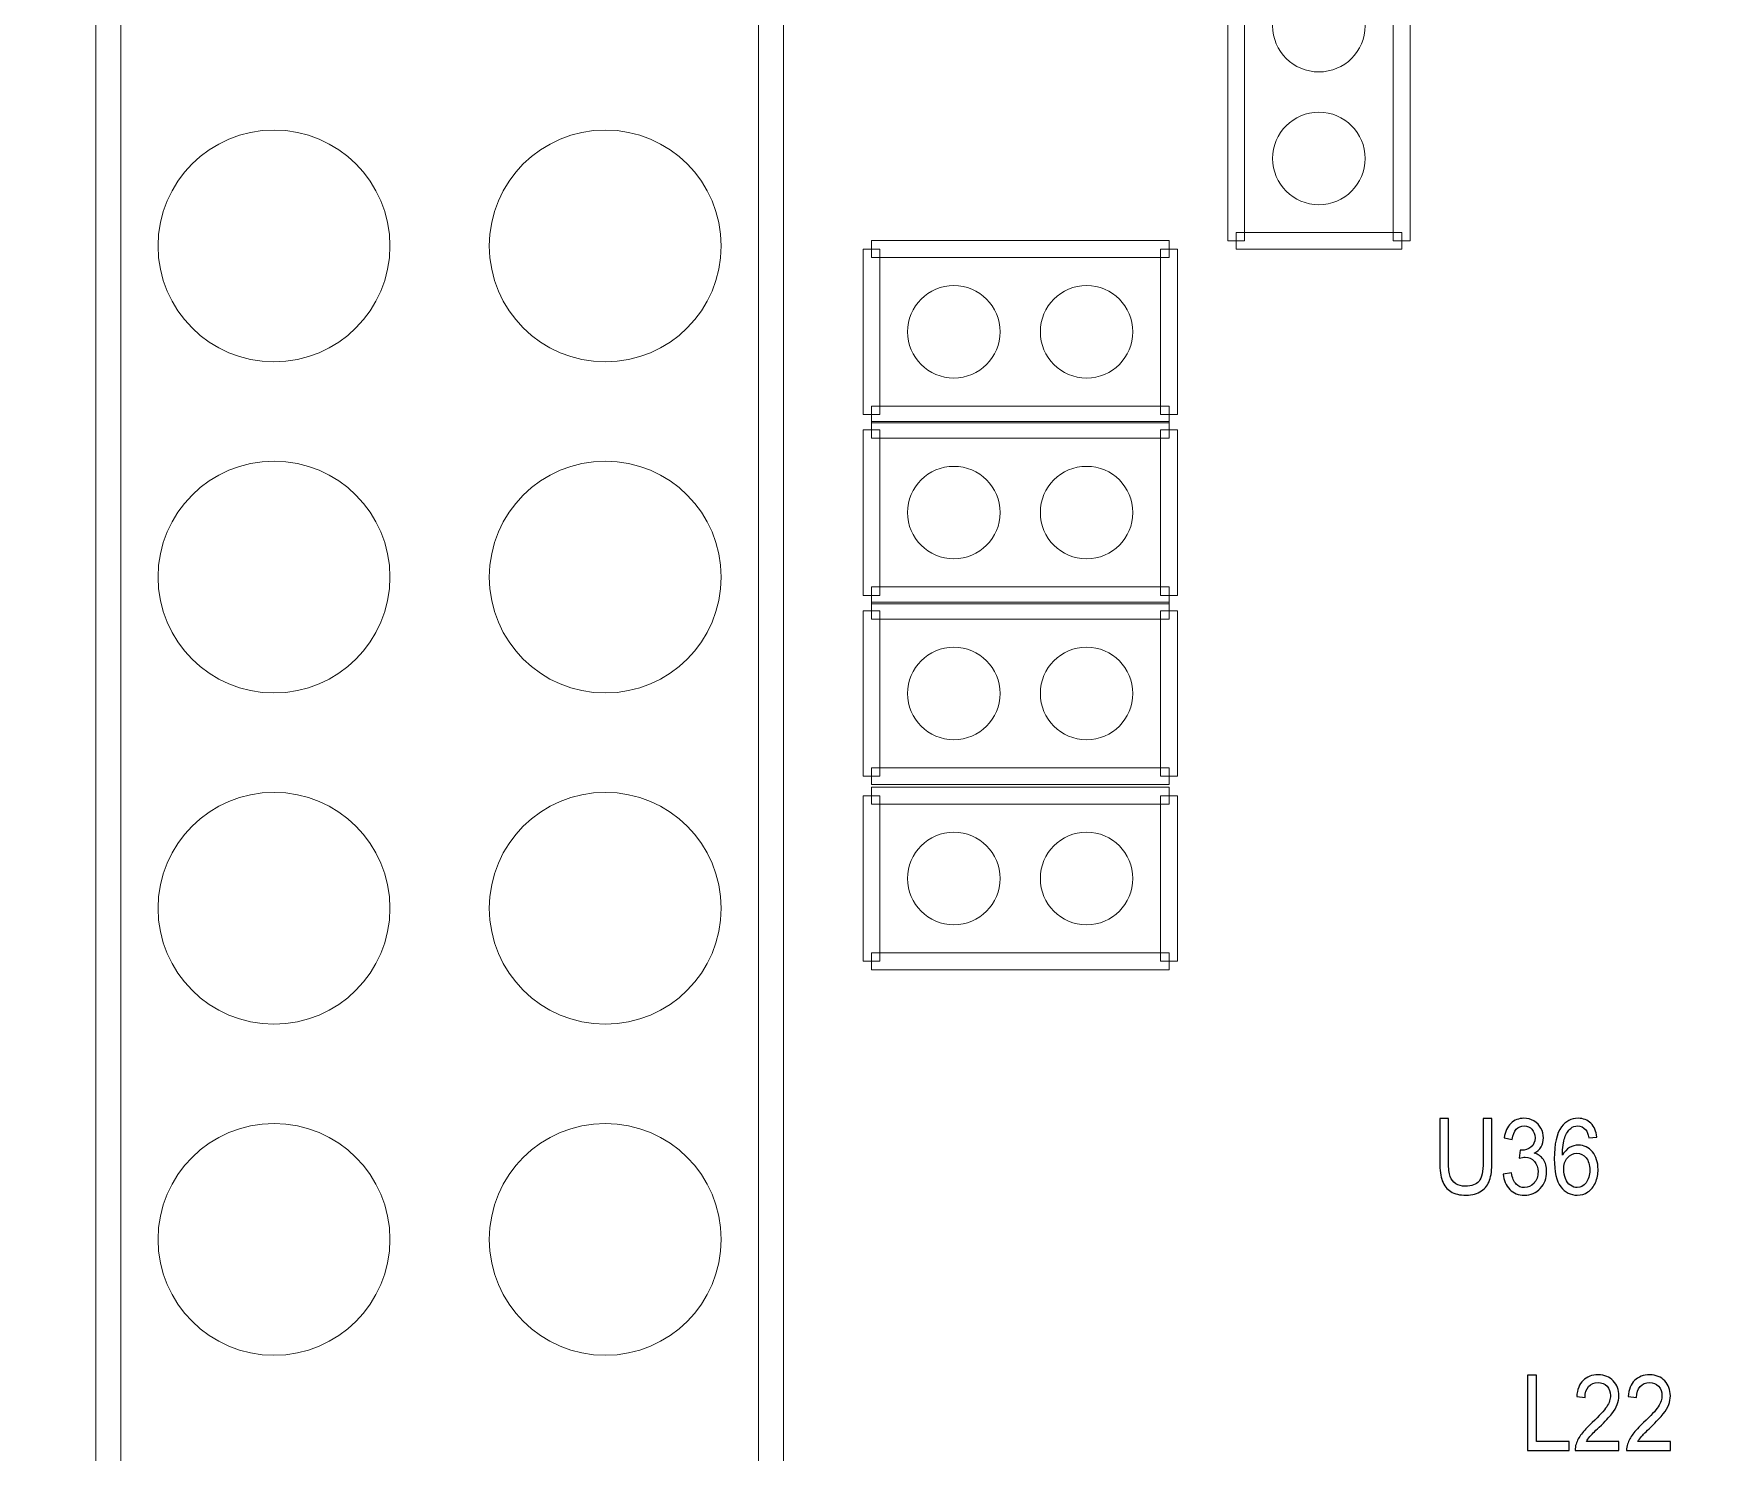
# Model space of a CAD drawing. Header units: millimetres. Extents: x -62 to 58, y -47 to 48.
# Drawn here: x -30.01 to -19.9, y -13.14 to -4.57 of the extents above; entities that cross this region are included whole.
import ezdxf

# ---------------------------------------------------------------- set-up
doc = ezdxf.new("R2010")
doc.units = ezdxf.units.MM
doc.header["$MEASUREMENT"] = 0
for name, color, linetype in [('BG_OUTLINE', 7, 'Continuous'), ('PG_SILKSCREEN_TOP', 7, 'Continuous'), ('PIN_SOLDERMASK_TOP', 7, 'Continuous'), ('RD_SILKSCREEN_TOP', 7, 'Continuous')]:
    doc.layers.add(name, color=color, linetype=linetype)

msp = doc.modelspace()

# ---------------------------------------------------------------- linework, layer by layer
at = {"layer": 'BG_OUTLINE', "lineweight": 9}
msp.add_open_spline([(-39.9999, -35.8165), (-39.9999, -35.8165), (-39.9999, 34.1833), (-39.9999, 34.1833), (-39.9999, 34.1833), (-39.9999, 34.1833), (39.9999, 34.1833), (39.9999, 34.1833), (39.9999, 34.1833), (39.9999, 34.1833), (39.9999, -35.8165), (39.9999, -35.8165), (39.9999, -35.8165), (39.9999, -35.8165), (-39.9999, -35.8165), (-39.9999, -35.8165)], degree=3, knots=[0, 0, 0, 0, 0.25, 0.25, 0.25, 0.25, 0.5, 0.5, 0.5, 0.5, 0.75, 0.75, 0.75, 0.75, 1, 1, 1, 1], dxfattribs=at)
at = {"layer": 'PG_SILKSCREEN_TOP', "lineweight": 9}
for points in [[(-29.634, 25.143), (-29.634, 25.143), (-29.4839, 25.143), (-29.4839, 25.143), (-29.4839, 25.143), (-29.4839, 25.143), (-29.4839, -18.857), (-29.4839, -18.857), (-29.4839, -18.857), (-29.4839, -18.857), (-29.634, -18.857), (-29.634, -18.857), (-29.634, -18.857), (-29.634, -18.857), (-29.634, 25.143), (-29.634, 25.143)], [(-25.4839, -18.857), (-25.4839, -18.857), (-25.634, -18.857), (-25.634, -18.857), (-25.634, -18.857), (-25.634, -18.857), (-25.634, 25.143), (-25.634, 25.143), (-25.634, 25.143), (-25.634, 25.143), (-25.4839, 25.143), (-25.4839, 25.143), (-25.4839, 25.143), (-25.4839, 25.143), (-25.4839, -18.857), (-25.4839, -18.857)], [(-22.6994, -5.8259), (-22.6994, -5.8259), (-22.801, -5.8259), (-22.801, -5.8259), (-22.801, -5.8259), (-22.801, -5.8259), (-22.801, -4.0292), (-22.801, -4.0292), (-22.801, -4.0292), (-22.801, -4.0292), (-22.6994, -4.0292), (-22.6994, -4.0292), (-22.6994, -4.0292), (-22.6994, -4.0292), (-22.6994, -5.8259), (-22.6994, -5.8259)], [(-21.8013, -4.0292), (-21.8013, -4.0292), (-21.6997, -4.0292), (-21.6997, -4.0292), (-21.6997, -4.0292), (-21.6997, -4.0292), (-21.6997, -5.8259), (-21.6997, -5.8259), (-21.6997, -5.8259), (-21.6997, -5.8259), (-21.8013, -5.8259), (-21.8013, -5.8259), (-21.8013, -5.8259), (-21.8013, -5.8259), (-21.8013, -4.0292), (-21.8013, -4.0292)], [(-24.9521, -5.9263), (-24.9521, -5.9263), (-24.9521, -5.8247), (-24.9521, -5.8247), (-24.9521, -5.8247), (-24.9521, -5.8247), (-23.1554, -5.8247), (-23.1554, -5.8247), (-23.1554, -5.8247), (-23.1554, -5.8247), (-23.1554, -5.9263), (-23.1554, -5.9263), (-23.1554, -5.9263), (-23.1554, -5.9263), (-24.9521, -5.9263), (-24.9521, -5.9263)], [(-21.7505, -5.7751), (-21.7505, -5.7751), (-21.7505, -5.8767), (-21.7505, -5.8767), (-21.7505, -5.8767), (-21.7505, -5.8767), (-22.7502, -5.8767), (-22.7502, -5.8767), (-22.7502, -5.8767), (-22.7502, -5.8767), (-22.7502, -5.7751), (-22.7502, -5.7751), (-22.7502, -5.7751), (-22.7502, -5.7751), (-21.7505, -5.7751), (-21.7505, -5.7751)], [(-24.9013, -6.8752), (-24.9013, -6.8752), (-25.0029, -6.8752), (-25.0029, -6.8752), (-25.0029, -6.8752), (-25.0029, -6.8752), (-25.0029, -5.8755), (-25.0029, -5.8755), (-25.0029, -5.8755), (-25.0029, -5.8755), (-24.9013, -5.8755), (-24.9013, -5.8755), (-24.9013, -5.8755), (-24.9013, -5.8755), (-24.9013, -6.8752), (-24.9013, -6.8752)], [(-23.2062, -5.8755), (-23.2062, -5.8755), (-23.1046, -5.8755), (-23.1046, -5.8755), (-23.1046, -5.8755), (-23.1046, -5.8755), (-23.1046, -6.8752), (-23.1046, -6.8752), (-23.1046, -6.8752), (-23.1046, -6.8752), (-23.2062, -6.8752), (-23.2062, -6.8752), (-23.2062, -6.8752), (-23.2062, -6.8752), (-23.2062, -5.8755), (-23.2062, -5.8755)], [(-23.1554, -6.8244), (-23.1554, -6.8244), (-23.1554, -6.926), (-23.1554, -6.926), (-23.1554, -6.926), (-23.1554, -6.926), (-24.9521, -6.926), (-24.9521, -6.926), (-24.9521, -6.926), (-24.9521, -6.926), (-24.9521, -6.8244), (-24.9521, -6.8244), (-24.9521, -6.8244), (-24.9521, -6.8244), (-23.1554, -6.8244), (-23.1554, -6.8244)], [(-24.9013, -7.9674), (-24.9013, -7.9674), (-25.0029, -7.9674), (-25.0029, -7.9674), (-25.0029, -7.9674), (-25.0029, -7.9674), (-25.0029, -6.9677), (-25.0029, -6.9677), (-25.0029, -6.9677), (-25.0029, -6.9677), (-24.9013, -6.9677), (-24.9013, -6.9677), (-24.9013, -6.9677), (-24.9013, -6.9677), (-24.9013, -7.9674), (-24.9013, -7.9674)], [(-24.9521, -7.0185), (-24.9521, -7.0185), (-24.9521, -6.9169), (-24.9521, -6.9169), (-24.9521, -6.9169), (-24.9521, -6.9169), (-23.1554, -6.9169), (-23.1554, -6.9169), (-23.1554, -6.9169), (-23.1554, -6.9169), (-23.1554, -7.0185), (-23.1554, -7.0185), (-23.1554, -7.0185), (-23.1554, -7.0185), (-24.9521, -7.0185), (-24.9521, -7.0185)], [(-23.2062, -6.9677), (-23.2062, -6.9677), (-23.1046, -6.9677), (-23.1046, -6.9677), (-23.1046, -6.9677), (-23.1046, -6.9677), (-23.1046, -7.9674), (-23.1046, -7.9674), (-23.1046, -7.9674), (-23.1046, -7.9674), (-23.2062, -7.9674), (-23.2062, -7.9674), (-23.2062, -7.9674), (-23.2062, -7.9674), (-23.2062, -6.9677), (-23.2062, -6.9677)], [(-23.1554, -7.9166), (-23.1554, -7.9166), (-23.1554, -8.0182), (-23.1554, -8.0182), (-23.1554, -8.0182), (-23.1554, -8.0182), (-24.9521, -8.0182), (-24.9521, -8.0182), (-24.9521, -8.0182), (-24.9521, -8.0182), (-24.9521, -7.9166), (-24.9521, -7.9166), (-24.9521, -7.9166), (-24.9521, -7.9166), (-23.1554, -7.9166), (-23.1554, -7.9166)], [(-24.9013, -9.0596), (-24.9013, -9.0596), (-25.0029, -9.0596), (-25.0029, -9.0596), (-25.0029, -9.0596), (-25.0029, -9.0596), (-25.0029, -8.0599), (-25.0029, -8.0599), (-25.0029, -8.0599), (-25.0029, -8.0599), (-24.9013, -8.0599), (-24.9013, -8.0599), (-24.9013, -8.0599), (-24.9013, -8.0599), (-24.9013, -9.0596), (-24.9013, -9.0596)], [(-24.9521, -8.1107), (-24.9521, -8.1107), (-24.9521, -8.0091), (-24.9521, -8.0091), (-24.9521, -8.0091), (-24.9521, -8.0091), (-23.1554, -8.0091), (-23.1554, -8.0091), (-23.1554, -8.0091), (-23.1554, -8.0091), (-23.1554, -8.1107), (-23.1554, -8.1107), (-23.1554, -8.1107), (-23.1554, -8.1107), (-24.9521, -8.1107), (-24.9521, -8.1107)], [(-23.2062, -8.0599), (-23.2062, -8.0599), (-23.1046, -8.0599), (-23.1046, -8.0599), (-23.1046, -8.0599), (-23.1046, -8.0599), (-23.1046, -9.0596), (-23.1046, -9.0596), (-23.1046, -9.0596), (-23.1046, -9.0596), (-23.2062, -9.0596), (-23.2062, -9.0596), (-23.2062, -9.0596), (-23.2062, -9.0596), (-23.2062, -8.0599), (-23.2062, -8.0599)], [(-23.1554, -9.0088), (-23.1554, -9.0088), (-23.1554, -9.1104), (-23.1554, -9.1104), (-23.1554, -9.1104), (-23.1554, -9.1104), (-24.9521, -9.1104), (-24.9521, -9.1104), (-24.9521, -9.1104), (-24.9521, -9.1104), (-24.9521, -9.0088), (-24.9521, -9.0088), (-24.9521, -9.0088), (-24.9521, -9.0088), (-23.1554, -9.0088), (-23.1554, -9.0088)], [(-24.9013, -10.1772), (-24.9013, -10.1772), (-25.0029, -10.1772), (-25.0029, -10.1772), (-25.0029, -10.1772), (-25.0029, -10.1772), (-25.0029, -9.1775), (-25.0029, -9.1775), (-25.0029, -9.1775), (-25.0029, -9.1775), (-24.9013, -9.1775), (-24.9013, -9.1775), (-24.9013, -9.1775), (-24.9013, -9.1775), (-24.9013, -10.1772), (-24.9013, -10.1772)], [(-24.9521, -9.2283), (-24.9521, -9.2283), (-24.9521, -9.1267), (-24.9521, -9.1267), (-24.9521, -9.1267), (-24.9521, -9.1267), (-23.1554, -9.1267), (-23.1554, -9.1267), (-23.1554, -9.1267), (-23.1554, -9.1267), (-23.1554, -9.2283), (-23.1554, -9.2283), (-23.1554, -9.2283), (-23.1554, -9.2283), (-24.9521, -9.2283), (-24.9521, -9.2283)], [(-23.2062, -9.1775), (-23.2062, -9.1775), (-23.1046, -9.1775), (-23.1046, -9.1775), (-23.1046, -9.1775), (-23.1046, -9.1775), (-23.1046, -10.1772), (-23.1046, -10.1772), (-23.1046, -10.1772), (-23.1046, -10.1772), (-23.2062, -10.1772), (-23.2062, -10.1772), (-23.2062, -10.1772), (-23.2062, -10.1772), (-23.2062, -9.1775), (-23.2062, -9.1775)], [(-23.1554, -10.1264), (-23.1554, -10.1264), (-23.1554, -10.228), (-23.1554, -10.228), (-23.1554, -10.228), (-23.1554, -10.228), (-24.9521, -10.228), (-24.9521, -10.228), (-24.9521, -10.228), (-24.9521, -10.228), (-24.9521, -10.1264), (-24.9521, -10.1264), (-24.9521, -10.1264), (-24.9521, -10.1264), (-23.1554, -10.1264), (-23.1554, -10.1264)]]:
    msp.add_open_spline(points, degree=3, knots=[0, 0, 0, 0, 0.25, 0.25, 0.25, 0.25, 0.5, 0.5, 0.5, 0.5, 0.75, 0.75, 0.75, 0.75, 1, 1, 1, 1], dxfattribs=at)
at = {"layer": 'PIN_SOLDERMASK_TOP', "lineweight": 9}
for points in [[(-21.971, -4.5267), (-21.971, -4.3724), (-22.096, -4.2473), (-22.2503, -4.2473), (-22.2503, -4.2473), (-22.4047, -4.2473), (-22.5297, -4.3724), (-22.5297, -4.5267), (-22.5297, -4.5267), (-22.5298, -4.681), (-22.4047, -4.8061), (-22.2504, -4.8061), (-22.2504, -4.8061), (-22.096, -4.8061), (-21.971, -4.681), (-21.971, -4.5267)], [(-21.971, -5.3284), (-21.971, -5.1741), (-22.096, -5.049), (-22.2503, -5.049), (-22.2503, -5.049), (-22.4047, -5.049), (-22.5297, -5.1741), (-22.5297, -5.3284), (-22.5297, -5.3284), (-22.5298, -5.4827), (-22.4047, -5.6078), (-22.2504, -5.6078), (-22.2504, -5.6078), (-22.096, -5.6078), (-21.971, -5.4827), (-21.971, -5.3284)], [(-27.8589, -5.857), (-27.8589, -5.4704), (-28.1723, -5.157), (-28.5589, -5.157), (-28.5589, -5.157), (-28.9455, -5.157), (-29.2589, -5.4704), (-29.2589, -5.857), (-29.2589, -5.857), (-29.2589, -6.2436), (-28.9455, -6.557), (-28.559, -6.557), (-28.559, -6.557), (-28.1724, -6.557), (-27.859, -6.2436), (-27.8589, -5.857)], [(-25.859, -5.857), (-25.859, -5.4704), (-26.1724, -5.157), (-26.559, -5.157), (-26.559, -5.157), (-26.9455, -5.157), (-27.2589, -5.4704), (-27.259, -5.857), (-27.259, -5.857), (-27.259, -6.2436), (-26.9456, -6.557), (-26.559, -6.557), (-26.559, -6.557), (-26.1724, -6.557), (-25.859, -6.2436), (-25.859, -5.857)], [(-24.1752, -6.3754), (-24.1752, -6.221), (-24.3003, -6.096), (-24.4546, -6.096), (-24.4546, -6.096), (-24.6089, -6.0959), (-24.734, -6.221), (-24.734, -6.3753), (-24.734, -6.3753), (-24.734, -6.5297), (-24.6089, -6.6547), (-24.4546, -6.6547), (-24.4546, -6.6547), (-24.3003, -6.6548), (-24.1752, -6.5297), (-24.1752, -6.3754)], [(-23.3735, -6.3754), (-23.3735, -6.221), (-23.4986, -6.096), (-23.6529, -6.096), (-23.6529, -6.096), (-23.8072, -6.0959), (-23.9323, -6.221), (-23.9323, -6.3753), (-23.9323, -6.3753), (-23.9323, -6.5297), (-23.8072, -6.6547), (-23.6529, -6.6547), (-23.6529, -6.6547), (-23.4986, -6.6548), (-23.3735, -6.5297), (-23.3735, -6.3754)], [(-27.8589, -7.857), (-27.8589, -7.4704), (-28.1723, -7.157), (-28.5589, -7.157), (-28.5589, -7.157), (-28.9455, -7.157), (-29.2589, -7.4704), (-29.2589, -7.857), (-29.2589, -7.857), (-29.2589, -8.2436), (-28.9455, -8.557), (-28.559, -8.557), (-28.559, -8.557), (-28.1724, -8.557), (-27.859, -8.2436), (-27.8589, -7.857)], [(-25.859, -7.857), (-25.859, -7.4704), (-26.1724, -7.157), (-26.559, -7.157), (-26.559, -7.157), (-26.9455, -7.157), (-27.2589, -7.4704), (-27.259, -7.857), (-27.259, -7.857), (-27.259, -8.2436), (-26.9456, -8.557), (-26.559, -8.557), (-26.559, -8.557), (-26.1724, -8.557), (-25.859, -8.2436), (-25.859, -7.857)], [(-24.1752, -7.4675), (-24.1752, -7.3132), (-24.3003, -7.1882), (-24.4546, -7.1882), (-24.4546, -7.1882), (-24.6089, -7.1881), (-24.734, -7.3132), (-24.734, -7.4675), (-24.734, -7.4675), (-24.734, -7.6219), (-24.6089, -7.7469), (-24.4546, -7.7469), (-24.4546, -7.7469), (-24.3003, -7.747), (-24.1752, -7.6219), (-24.1752, -7.4676)], [(-23.3735, -7.4675), (-23.3735, -7.3132), (-23.4986, -7.1882), (-23.6529, -7.1882), (-23.6529, -7.1882), (-23.8072, -7.1881), (-23.9323, -7.3132), (-23.9323, -7.4675), (-23.9323, -7.4675), (-23.9323, -7.6219), (-23.8072, -7.7469), (-23.6529, -7.7469), (-23.6529, -7.7469), (-23.4986, -7.747), (-23.3735, -7.6219), (-23.3735, -7.4676)], [(-24.1752, -8.5598), (-24.1752, -8.4054), (-24.3003, -8.2804), (-24.4546, -8.2804), (-24.4546, -8.2804), (-24.6089, -8.2803), (-24.734, -8.4054), (-24.734, -8.5597), (-24.734, -8.5597), (-24.734, -8.7141), (-24.6089, -8.8391), (-24.4546, -8.8391), (-24.4546, -8.8391), (-24.3003, -8.8392), (-24.1752, -8.7141), (-24.1752, -8.5598)], [(-23.3735, -8.5598), (-23.3735, -8.4054), (-23.4986, -8.2804), (-23.6529, -8.2804), (-23.6529, -8.2804), (-23.8072, -8.2803), (-23.9323, -8.4054), (-23.9323, -8.5597), (-23.9323, -8.5597), (-23.9323, -8.7141), (-23.8072, -8.8391), (-23.6529, -8.8391), (-23.6529, -8.8391), (-23.4986, -8.8392), (-23.3735, -8.7141), (-23.3735, -8.5598)], [(-27.8589, -9.857), (-27.8589, -9.4704), (-28.1723, -9.157), (-28.5589, -9.157), (-28.5589, -9.157), (-28.9455, -9.157), (-29.2589, -9.4704), (-29.2589, -9.857), (-29.2589, -9.857), (-29.2589, -10.2436), (-28.9455, -10.557), (-28.559, -10.557), (-28.559, -10.557), (-28.1724, -10.557), (-27.859, -10.2436), (-27.8589, -9.857)], [(-25.859, -9.857), (-25.859, -9.4704), (-26.1724, -9.157), (-26.559, -9.157), (-26.559, -9.157), (-26.9455, -9.157), (-27.2589, -9.4704), (-27.259, -9.857), (-27.259, -9.857), (-27.259, -10.2436), (-26.9456, -10.557), (-26.559, -10.557), (-26.559, -10.557), (-26.1724, -10.557), (-25.859, -10.2436), (-25.859, -9.857)], [(-24.1752, -9.6773), (-24.1752, -9.523), (-24.3003, -9.398), (-24.4546, -9.398), (-24.4546, -9.398), (-24.6089, -9.3979), (-24.734, -9.523), (-24.734, -9.6773), (-24.734, -9.6773), (-24.734, -9.8317), (-24.6089, -9.9567), (-24.4546, -9.9567), (-24.4546, -9.9567), (-24.3003, -9.9568), (-24.1752, -9.8317), (-24.1752, -9.6774)], [(-23.3735, -9.6773), (-23.3735, -9.523), (-23.4986, -9.398), (-23.6529, -9.398), (-23.6529, -9.398), (-23.8072, -9.3979), (-23.9323, -9.523), (-23.9323, -9.6773), (-23.9323, -9.6773), (-23.9323, -9.8317), (-23.8072, -9.9567), (-23.6529, -9.9567), (-23.6529, -9.9567), (-23.4986, -9.9568), (-23.3735, -9.8317), (-23.3735, -9.6774)], [(-27.8589, -11.8569), (-27.8589, -11.4704), (-28.1723, -11.157), (-28.5589, -11.157), (-28.5589, -11.157), (-28.9455, -11.157), (-29.2589, -11.4703), (-29.2589, -11.8569), (-29.2589, -11.8569), (-29.2589, -12.2435), (-28.9455, -12.5569), (-28.559, -12.5569), (-28.559, -12.5569), (-28.1724, -12.557), (-27.859, -12.2436), (-27.8589, -11.857)], [(-25.859, -11.8569), (-25.859, -11.4704), (-26.1724, -11.157), (-26.559, -11.157), (-26.559, -11.157), (-26.9455, -11.157), (-27.2589, -11.4703), (-27.259, -11.8569), (-27.259, -11.8569), (-27.259, -12.2435), (-26.9456, -12.5569), (-26.559, -12.5569), (-26.559, -12.5569), (-26.1724, -12.557), (-25.859, -12.2436), (-25.859, -11.857)]]:
    msp.add_open_spline(points, degree=3, knots=[0, 0, 0, 0, 0.25, 0.25, 0.25, 0.25, 0.5, 0.5, 0.5, 0.5, 0.75, 0.75, 0.75, 0.75, 1, 1, 1, 1], dxfattribs=at)
at = {"layer": 'RD_SILKSCREEN_TOP', "color": 142}
for points, knots in [([(-21.2591, -11.1277), (-21.2591, -11.1277), (-21.206, -11.1277), (-21.206, -11.1277), (-21.206, -11.1277), (-21.206, -11.1277), (-21.206, -11.3904), (-21.206, -11.3904), (-21.206, -11.3904), (-21.206, -11.436), (-21.2106, -11.4723), (-21.2197, -11.4992), (-21.2197, -11.4992), (-21.2289, -11.5261), (-21.2452, -11.5479), (-21.269, -11.5647), (-21.269, -11.5647), (-21.2928, -11.5817), (-21.3238, -11.59), (-21.3624, -11.59), (-21.3624, -11.59), (-21.3999, -11.59), (-21.4306, -11.5827), (-21.4543, -11.568), (-21.4543, -11.568), (-21.4782, -11.5534), (-21.4953, -11.5321), (-21.5054, -11.5043), (-21.5054, -11.5043), (-21.5156, -11.4765), (-21.5206, -11.4386), (-21.5206, -11.3904), (-21.5206, -11.3904), (-21.5206, -11.3904), (-21.5206, -11.1277), (-21.5206, -11.1277), (-21.5206, -11.1277), (-21.5206, -11.1277), (-21.4677, -11.1277), (-21.4677, -11.1277), (-21.4677, -11.1277), (-21.4677, -11.1277), (-21.4677, -11.3901), (-21.4677, -11.3901), (-21.4677, -11.3901), (-21.4677, -11.4296), (-21.4645, -11.4587), (-21.458, -11.4773), (-21.458, -11.4773), (-21.4516, -11.496), (-21.4404, -11.5104), (-21.4248, -11.5206), (-21.4248, -11.5206), (-21.4091, -11.5308), (-21.3898, -11.5358), (-21.367, -11.5358), (-21.367, -11.5358), (-21.3281, -11.5358), (-21.3004, -11.5258), (-21.2838, -11.5057), (-21.2838, -11.5057), (-21.2673, -11.4857), (-21.2591, -11.4472), (-21.2591, -11.3901), (-21.2591, -11.3901), (-21.2591, -11.3901), (-21.2591, -11.1277), (-21.2591, -11.1277)], [0, 0, 0, 0, 0.0588235, 0.0588235, 0.0588235, 0.0588235, 0.1176471, 0.1176471, 0.1176471, 0.1176471, 0.1764706, 0.1764706, 0.1764706, 0.1764706, 0.2352941, 0.2352941, 0.2352941, 0.2352941, 0.2941176, 0.2941176, 0.2941176, 0.2941176, 0.3529412, 0.3529412, 0.3529412, 0.3529412, 0.4117647, 0.4117647, 0.4117647, 0.4117647, 0.4705882, 0.4705882, 0.4705882, 0.4705882, 0.5294118, 0.5294118, 0.5294118, 0.5294118, 0.5882353, 0.5882353, 0.5882353, 0.5882353, 0.6470588, 0.6470588, 0.6470588, 0.6470588, 0.7058824, 0.7058824, 0.7058824, 0.7058824, 0.7647059, 0.7647059, 0.7647059, 0.7647059, 0.8235294, 0.8235294, 0.8235294, 0.8235294, 0.8823529, 0.8823529, 0.8823529, 0.8823529, 0.9411765, 0.9411765, 0.9411765, 0.9411765, 1, 1, 1, 1]), ([(-21.1375, -11.4623), (-21.1375, -11.4623), (-21.0885, -11.4549), (-21.0885, -11.4549), (-21.0885, -11.4549), (-21.0828, -11.4865), (-21.0732, -11.5093), (-21.0597, -11.5232), (-21.0597, -11.5232), (-21.0461, -11.5372), (-21.0296, -11.5442), (-21.0102, -11.5442), (-21.0102, -11.5442), (-20.987, -11.5442), (-20.9675, -11.5351), (-20.9516, -11.5169), (-20.9516, -11.5169), (-20.9357, -11.4987), (-20.9277, -11.4761), (-20.9277, -11.4493), (-20.9277, -11.4493), (-20.9277, -11.4237), (-20.935, -11.4025), (-20.9498, -11.3859), (-20.9498, -11.3859), (-20.9646, -11.3693), (-20.9833, -11.3609), (-21.006, -11.3609), (-21.006, -11.3609), (-21.0154, -11.3609), (-21.0269, -11.363), (-21.0407, -11.3671), (-21.0407, -11.3671), (-21.0407, -11.3671), (-21.0352, -11.3181), (-21.0352, -11.3181), (-21.0352, -11.3181), (-21.0319, -11.3186), (-21.0294, -11.3188), (-21.0272, -11.3188), (-21.0272, -11.3188), (-21.0064, -11.3188), (-20.9876, -11.3125), (-20.9708, -11.3001), (-20.9708, -11.3001), (-20.954, -11.2878), (-20.9457, -11.2686), (-20.9457, -11.2428), (-20.9457, -11.2428), (-20.9457, -11.2224), (-20.9518, -11.2053), (-20.9641, -11.192), (-20.9641, -11.192), (-20.9762, -11.1785), (-20.992, -11.1718), (-21.0112, -11.1718), (-21.0112, -11.1718), (-21.0303, -11.1718), (-21.0462, -11.1787), (-21.0589, -11.1922), (-21.0589, -11.1922), (-21.0717, -11.2059), (-21.0799, -11.2264), (-21.0835, -11.2537), (-21.0835, -11.2537), (-21.0835, -11.2537), (-21.1326, -11.2437), (-21.1326, -11.2437), (-21.1326, -11.2437), (-21.1266, -11.2063), (-21.113, -11.1773), (-21.0917, -11.1567), (-21.0917, -11.1567), (-21.0704, -11.1362), (-21.044, -11.1258), (-21.0123, -11.1258), (-21.0123, -11.1258), (-20.9905, -11.1258), (-20.9704, -11.1312), (-20.952, -11.1418), (-20.952, -11.1418), (-20.9337, -11.1525), (-20.9196, -11.167), (-20.9098, -11.1854), (-20.9098, -11.1854), (-20.9002, -11.2038), (-20.8952, -11.2233), (-20.8952, -11.2441), (-20.8952, -11.2441), (-20.8952, -11.2636), (-20.8998, -11.2815), (-20.9091, -11.2977), (-20.9091, -11.2977), (-20.9185, -11.3138), (-20.9322, -11.3266), (-20.9503, -11.3361), (-20.9503, -11.3361), (-20.9267, -11.3423), (-20.9084, -11.3552), (-20.8952, -11.3748), (-20.8952, -11.3748), (-20.8821, -11.3942), (-20.8756, -11.4187), (-20.8756, -11.448), (-20.8756, -11.448), (-20.8756, -11.4877), (-20.8883, -11.5213), (-20.9138, -11.549), (-20.9138, -11.549), (-20.9392, -11.5766), (-20.9714, -11.5903), (-21.0104, -11.5903), (-21.0104, -11.5903), (-21.0455, -11.5903), (-21.0747, -11.5785), (-21.0978, -11.5547), (-21.0978, -11.5547), (-21.121, -11.531), (-21.1342, -11.5002), (-21.1375, -11.4623)], [0, 0, 0, 0, 0.0333333, 0.0333333, 0.0333333, 0.0333333, 0.0666667, 0.0666667, 0.0666667, 0.0666667, 0.1, 0.1, 0.1, 0.1, 0.1333333, 0.1333333, 0.1333333, 0.1333333, 0.1666667, 0.1666667, 0.1666667, 0.1666667, 0.2, 0.2, 0.2, 0.2, 0.2333333, 0.2333333, 0.2333333, 0.2333333, 0.2666667, 0.2666667, 0.2666667, 0.2666667, 0.3, 0.3, 0.3, 0.3, 0.3333333, 0.3333333, 0.3333333, 0.3333333, 0.3666667, 0.3666667, 0.3666667, 0.3666667, 0.4, 0.4, 0.4, 0.4, 0.4333333, 0.4333333, 0.4333333, 0.4333333, 0.4666667, 0.4666667, 0.4666667, 0.4666667, 0.5, 0.5, 0.5, 0.5, 0.5333333, 0.5333333, 0.5333333, 0.5333333, 0.5666667, 0.5666667, 0.5666667, 0.5666667, 0.6, 0.6, 0.6, 0.6, 0.6333333, 0.6333333, 0.6333333, 0.6333333, 0.6666667, 0.6666667, 0.6666667, 0.6666667, 0.7, 0.7, 0.7, 0.7, 0.7333333, 0.7333333, 0.7333333, 0.7333333, 0.7666667, 0.7666667, 0.7666667, 0.7666667, 0.8, 0.8, 0.8, 0.8, 0.8333333, 0.8333333, 0.8333333, 0.8333333, 0.8666667, 0.8666667, 0.8666667, 0.8666667, 0.9, 0.9, 0.9, 0.9, 0.9333333, 0.9333333, 0.9333333, 0.9333333, 0.9666667, 0.9666667, 0.9666667, 0.9666667, 1, 1, 1, 1]), ([(-20.5722, -11.2391), (-20.5722, -11.2391), (-20.621, -11.2434), (-20.621, -11.2434), (-20.621, -11.2434), (-20.6254, -11.2215), (-20.6315, -11.2055), (-20.6395, -11.1957), (-20.6395, -11.1957), (-20.6528, -11.1797), (-20.6693, -11.1718), (-20.6887, -11.1718), (-20.6887, -11.1718), (-20.7044, -11.1718), (-20.718, -11.1767), (-20.7299, -11.1867), (-20.7299, -11.1867), (-20.7453, -11.1995), (-20.7575, -11.2182), (-20.7665, -11.2428), (-20.7665, -11.2428), (-20.7753, -11.2673), (-20.78, -11.3024), (-20.7803, -11.3479), (-20.7803, -11.3479), (-20.7685, -11.3275), (-20.7541, -11.3122), (-20.7369, -11.3023), (-20.7369, -11.3023), (-20.7199, -11.2924), (-20.7019, -11.2874), (-20.6832, -11.2874), (-20.6832, -11.2874), (-20.6504, -11.2874), (-20.6225, -11.3011), (-20.5996, -11.3285), (-20.5996, -11.3285), (-20.5766, -11.3559), (-20.565, -11.3913), (-20.565, -11.4347), (-20.565, -11.4347), (-20.565, -11.4632), (-20.5705, -11.4897), (-20.5814, -11.5142), (-20.5814, -11.5142), (-20.5921, -11.5387), (-20.6071, -11.5575), (-20.626, -11.5706), (-20.626, -11.5706), (-20.6448, -11.5836), (-20.6663, -11.59), (-20.6903, -11.59), (-20.6903, -11.59), (-20.7313, -11.59), (-20.7646, -11.573), (-20.7904, -11.5387), (-20.7904, -11.5387), (-20.8163, -11.5045), (-20.8292, -11.4481), (-20.8292, -11.3696), (-20.8292, -11.3696), (-20.8292, -11.2817), (-20.8149, -11.2179), (-20.7863, -11.178), (-20.7863, -11.178), (-20.7614, -11.1433), (-20.7279, -11.1258), (-20.6856, -11.1258), (-20.6856, -11.1258), (-20.6542, -11.1258), (-20.6284, -11.1359), (-20.6084, -11.156), (-20.6084, -11.156), (-20.5882, -11.176), (-20.5762, -11.2037), (-20.5722, -11.2391)], [0, 0, 0, 0, 0.0526316, 0.0526316, 0.0526316, 0.0526316, 0.1052632, 0.1052632, 0.1052632, 0.1052632, 0.1578947, 0.1578947, 0.1578947, 0.1578947, 0.2105263, 0.2105263, 0.2105263, 0.2105263, 0.2631579, 0.2631579, 0.2631579, 0.2631579, 0.3157895, 0.3157895, 0.3157895, 0.3157895, 0.3684211, 0.3684211, 0.3684211, 0.3684211, 0.4210526, 0.4210526, 0.4210526, 0.4210526, 0.4736842, 0.4736842, 0.4736842, 0.4736842, 0.5263158, 0.5263158, 0.5263158, 0.5263158, 0.5789474, 0.5789474, 0.5789474, 0.5789474, 0.6315789, 0.6315789, 0.6315789, 0.6315789, 0.6842105, 0.6842105, 0.6842105, 0.6842105, 0.7368421, 0.7368421, 0.7368421, 0.7368421, 0.7894737, 0.7894737, 0.7894737, 0.7894737, 0.8421053, 0.8421053, 0.8421053, 0.8421053, 0.8947368, 0.8947368, 0.8947368, 0.8947368, 0.9473684, 0.9473684, 0.9473684, 0.9473684, 1, 1, 1, 1]), ([(-20.7727, -11.435), (-20.7727, -11.4542), (-20.7691, -11.4727), (-20.7619, -11.4902), (-20.7619, -11.4902), (-20.7547, -11.5078), (-20.7447, -11.5211), (-20.7318, -11.5303), (-20.7318, -11.5303), (-20.7189, -11.5395), (-20.7053, -11.5442), (-20.6911, -11.5442), (-20.6911, -11.5442), (-20.6703, -11.5442), (-20.6526, -11.5347), (-20.6377, -11.5156), (-20.6377, -11.5156), (-20.6228, -11.4966), (-20.6153, -11.4708), (-20.6153, -11.4382), (-20.6153, -11.4382), (-20.6153, -11.4067), (-20.6226, -11.382), (-20.6374, -11.3639), (-20.6374, -11.3639), (-20.6521, -11.3458), (-20.6707, -11.3368), (-20.693, -11.3368), (-20.693, -11.3368), (-20.7152, -11.3368), (-20.734, -11.3458), (-20.7495, -11.3639), (-20.7495, -11.3639), (-20.765, -11.382), (-20.7727, -11.4057), (-20.7727, -11.435)], [0, 0, 0, 0, 0.1111111, 0.1111111, 0.1111111, 0.1111111, 0.2222222, 0.2222222, 0.2222222, 0.2222222, 0.3333333, 0.3333333, 0.3333333, 0.3333333, 0.4444444, 0.4444444, 0.4444444, 0.4444444, 0.5555556, 0.5555556, 0.5555556, 0.5555556, 0.6666667, 0.6666667, 0.6666667, 0.6666667, 0.7777778, 0.7777778, 0.7777778, 0.7777778, 0.8888889, 0.8888889, 0.8888889, 0.8888889, 1, 1, 1, 1]), ([(-20.9903, -13.1317), (-20.9903, -13.1317), (-20.9903, -12.6771), (-20.9903, -12.6771), (-20.9903, -12.6771), (-20.9903, -12.6771), (-20.9373, -12.6771), (-20.9373, -12.6771), (-20.9373, -12.6771), (-20.9373, -12.6771), (-20.9373, -13.078), (-20.9373, -13.078), (-20.9373, -13.078), (-20.9373, -13.078), (-20.7404, -13.078), (-20.7404, -13.078), (-20.7404, -13.078), (-20.7404, -13.078), (-20.7404, -13.1317), (-20.7404, -13.1317), (-20.7404, -13.1317), (-20.7404, -13.1317), (-20.9903, -13.1317), (-20.9903, -13.1317)], [0, 0, 0, 0, 0.1666667, 0.1666667, 0.1666667, 0.1666667, 0.3333333, 0.3333333, 0.3333333, 0.3333333, 0.5, 0.5, 0.5, 0.5, 0.6666667, 0.6666667, 0.6666667, 0.6666667, 0.8333333, 0.8333333, 0.8333333, 0.8333333, 1, 1, 1, 1]), ([(-20.4391, -13.078), (-20.4391, -13.078), (-20.4391, -13.1317), (-20.4391, -13.1317), (-20.4391, -13.1317), (-20.4391, -13.1317), (-20.7034, -13.1317), (-20.7034, -13.1317), (-20.7034, -13.1317), (-20.7039, -13.1183), (-20.7019, -13.1053), (-20.6978, -13.093), (-20.6978, -13.093), (-20.6911, -13.0724), (-20.6803, -13.0523), (-20.6655, -13.0324), (-20.6655, -13.0324), (-20.6505, -13.0126), (-20.6291, -12.9897), (-20.6012, -12.9636), (-20.6012, -12.9636), (-20.5577, -12.9231), (-20.5283, -12.891), (-20.513, -12.8673), (-20.513, -12.8673), (-20.4978, -12.8437), (-20.4901, -12.8213), (-20.4901, -12.8002), (-20.4901, -12.8002), (-20.4901, -12.7781), (-20.4971, -12.7595), (-20.511, -12.7442), (-20.511, -12.7442), (-20.525, -12.7291), (-20.5431, -12.7215), (-20.5654, -12.7215), (-20.5654, -12.7215), (-20.5891, -12.7215), (-20.608, -12.7295), (-20.6221, -12.7457), (-20.6221, -12.7457), (-20.6364, -12.7618), (-20.6436, -12.7841), (-20.6438, -12.8126), (-20.6438, -12.8126), (-20.6438, -12.8126), (-20.6943, -12.8068), (-20.6943, -12.8068), (-20.6943, -12.8068), (-20.6907, -12.7639), (-20.6777, -12.7313), (-20.6552, -12.7089), (-20.6552, -12.7089), (-20.6327, -12.6865), (-20.6023, -12.6752), (-20.5643, -12.6752), (-20.5643, -12.6752), (-20.5259, -12.6752), (-20.4956, -12.6874), (-20.4732, -12.7115), (-20.4732, -12.7115), (-20.4508, -12.7358), (-20.4396, -12.7657), (-20.4396, -12.8015), (-20.4396, -12.8015), (-20.4396, -12.8197), (-20.4428, -12.8376), (-20.4494, -12.8552), (-20.4494, -12.8552), (-20.456, -12.8727), (-20.4669, -12.8912), (-20.4821, -12.9106), (-20.4821, -12.9106), (-20.4972, -12.9301), (-20.5225, -12.9568), (-20.5578, -12.9906), (-20.5578, -12.9906), (-20.5873, -13.0188), (-20.6061, -13.0378), (-20.6145, -13.0479), (-20.6145, -13.0479), (-20.6229, -13.0578), (-20.6298, -13.0679), (-20.6353, -13.078), (-20.6353, -13.078), (-20.6353, -13.078), (-20.4391, -13.078), (-20.4391, -13.078)], [0, 0, 0, 0, 0.0454545, 0.0454545, 0.0454545, 0.0454545, 0.0909091, 0.0909091, 0.0909091, 0.0909091, 0.1363636, 0.1363636, 0.1363636, 0.1363636, 0.1818182, 0.1818182, 0.1818182, 0.1818182, 0.2272727, 0.2272727, 0.2272727, 0.2272727, 0.2727273, 0.2727273, 0.2727273, 0.2727273, 0.3181818, 0.3181818, 0.3181818, 0.3181818, 0.3636364, 0.3636364, 0.3636364, 0.3636364, 0.4090909, 0.4090909, 0.4090909, 0.4090909, 0.4545455, 0.4545455, 0.4545455, 0.4545455, 0.5, 0.5, 0.5, 0.5, 0.5454545, 0.5454545, 0.5454545, 0.5454545, 0.5909091, 0.5909091, 0.5909091, 0.5909091, 0.6363636, 0.6363636, 0.6363636, 0.6363636, 0.6818182, 0.6818182, 0.6818182, 0.6818182, 0.7272727, 0.7272727, 0.7272727, 0.7272727, 0.7727273, 0.7727273, 0.7727273, 0.7727273, 0.8181818, 0.8181818, 0.8181818, 0.8181818, 0.8636364, 0.8636364, 0.8636364, 0.8636364, 0.9090909, 0.9090909, 0.9090909, 0.9090909, 0.9545455, 0.9545455, 0.9545455, 0.9545455, 1, 1, 1, 1]), ([(-20.1283, -13.078), (-20.1283, -13.078), (-20.1283, -13.1317), (-20.1283, -13.1317), (-20.1283, -13.1317), (-20.1283, -13.1317), (-20.3926, -13.1317), (-20.3926, -13.1317), (-20.3926, -13.1317), (-20.3931, -13.1183), (-20.3911, -13.1053), (-20.387, -13.093), (-20.387, -13.093), (-20.3803, -13.0724), (-20.3695, -13.0523), (-20.3547, -13.0324), (-20.3547, -13.0324), (-20.3397, -13.0126), (-20.3183, -12.9897), (-20.2904, -12.9636), (-20.2904, -12.9636), (-20.2469, -12.9231), (-20.2175, -12.891), (-20.2022, -12.8673), (-20.2022, -12.8673), (-20.187, -12.8437), (-20.1793, -12.8213), (-20.1793, -12.8002), (-20.1793, -12.8002), (-20.1793, -12.7781), (-20.1863, -12.7595), (-20.2002, -12.7442), (-20.2002, -12.7442), (-20.2142, -12.7291), (-20.2323, -12.7215), (-20.2546, -12.7215), (-20.2546, -12.7215), (-20.2783, -12.7215), (-20.2972, -12.7295), (-20.3113, -12.7457), (-20.3113, -12.7457), (-20.3256, -12.7618), (-20.3328, -12.7841), (-20.333, -12.8126), (-20.333, -12.8126), (-20.333, -12.8126), (-20.3835, -12.8068), (-20.3835, -12.8068), (-20.3835, -12.8068), (-20.3799, -12.7639), (-20.3669, -12.7313), (-20.3444, -12.7089), (-20.3444, -12.7089), (-20.3219, -12.6865), (-20.2915, -12.6752), (-20.2535, -12.6752), (-20.2535, -12.6752), (-20.2151, -12.6752), (-20.1848, -12.6874), (-20.1624, -12.7115), (-20.1624, -12.7115), (-20.14, -12.7358), (-20.1288, -12.7657), (-20.1288, -12.8015), (-20.1288, -12.8015), (-20.1288, -12.8197), (-20.132, -12.8376), (-20.1386, -12.8552), (-20.1386, -12.8552), (-20.1452, -12.8727), (-20.1561, -12.8912), (-20.1713, -12.9106), (-20.1713, -12.9106), (-20.1864, -12.9301), (-20.2117, -12.9568), (-20.247, -12.9906), (-20.247, -12.9906), (-20.2765, -13.0188), (-20.2953, -13.0378), (-20.3037, -13.0479), (-20.3037, -13.0479), (-20.3121, -13.0578), (-20.319, -13.0679), (-20.3245, -13.078), (-20.3245, -13.078), (-20.3245, -13.078), (-20.1283, -13.078), (-20.1283, -13.078)], [0, 0, 0, 0, 0.0454545, 0.0454545, 0.0454545, 0.0454545, 0.0909091, 0.0909091, 0.0909091, 0.0909091, 0.1363636, 0.1363636, 0.1363636, 0.1363636, 0.1818182, 0.1818182, 0.1818182, 0.1818182, 0.2272727, 0.2272727, 0.2272727, 0.2272727, 0.2727273, 0.2727273, 0.2727273, 0.2727273, 0.3181818, 0.3181818, 0.3181818, 0.3181818, 0.3636364, 0.3636364, 0.3636364, 0.3636364, 0.4090909, 0.4090909, 0.4090909, 0.4090909, 0.4545455, 0.4545455, 0.4545455, 0.4545455, 0.5, 0.5, 0.5, 0.5, 0.5454545, 0.5454545, 0.5454545, 0.5454545, 0.5909091, 0.5909091, 0.5909091, 0.5909091, 0.6363636, 0.6363636, 0.6363636, 0.6363636, 0.6818182, 0.6818182, 0.6818182, 0.6818182, 0.7272727, 0.7272727, 0.7272727, 0.7272727, 0.7727273, 0.7727273, 0.7727273, 0.7727273, 0.8181818, 0.8181818, 0.8181818, 0.8181818, 0.8636364, 0.8636364, 0.8636364, 0.8636364, 0.9090909, 0.9090909, 0.9090909, 0.9090909, 0.9545455, 0.9545455, 0.9545455, 0.9545455, 1, 1, 1, 1])]:
    msp.add_open_spline(points, degree=3, knots=knots, dxfattribs=at)

doc.saveas('drawing.dxf')
